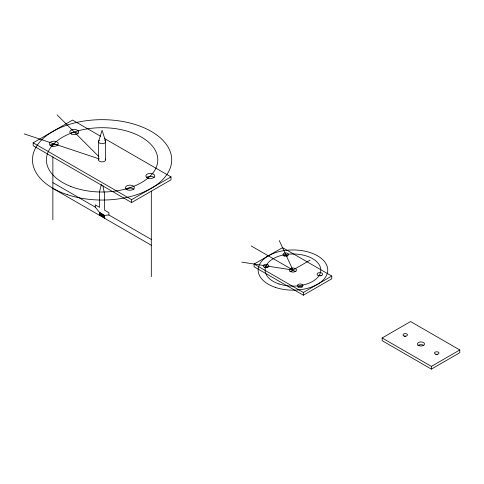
<?xml version="1.0" encoding="UTF-8"?>
<svg xmlns="http://www.w3.org/2000/svg" width="484" height="484" viewBox="0 0 484 484"><rect width="100%" height="100%" fill="white"/><g stroke="black" fill="none" stroke-linecap="round" stroke-linejoin="round"><path stroke-width="0.73" d="M101.374 184.325L99.589 191.416L99.589 207.333L95.257 204.829L95.257 207.104L99.589 212.494L104.568 215.846M98.621 141.274L102.088 130.299L105.554 141.274M104.502 138.515L171.003 176.908L171.003 179.818L131.624 202.554L33.172 145.714L33.172 142.804L72.552 120.068L100.587 136.258M33.172 142.804L131.624 199.644L171.003 176.908M254.124 264.046L282.541 247.633L331.77 276.055L331.77 278.784L303.347 295.192L254.124 266.775L254.124 264.046L303.347 292.463L331.77 276.055M310.056 260.168L292.947 270.048L241.837 262.14M382.154 337.965L410.577 321.551L459.8 349.974L459.8 352.703L431.383 369.111L382.154 340.688L382.154 337.965L431.383 366.382L459.8 349.974M99.589 215.38L99.589 212.494L104.586 215.38L108.918 214.993L151.31 239.465M24.2 133.899L99.226 158.903M251.129 245.908L292.947 270.048L279.25 240.542M52.865 182.631L95.257 207.104M52.865 188.403L151.31 245.243M99.589 212.863L104.568 216.215M99.589 213.232L104.568 216.584M99.589 213.601L104.568 216.953M99.589 213.97L104.568 217.322M99.589 214.339L104.568 217.691M99.589 214.708L104.568 218.06M57.118 114.889L98.911 156.683M102.923 185.765L104.586 194.302L104.586 210.219L108.918 212.718L108.918 214.993M431.383 366.382L431.383 369.111M303.347 292.463L303.347 295.192M151.31 191.186L151.31 276.654M131.624 199.644L131.624 202.554M105.621 141.667L105.621 159.859M104.586 215.38L104.586 218.266M98.548 141.667L98.548 159.859M52.865 144.093L52.865 146.343M52.865 156.84L52.865 219.815M404.449 336.398A2.226 1.289 0 0 1 405.852 336.368M417.874 345.715A3.539 2.039 0 0 1 423.809 345.473M436.253 354.536A2.226 1.289 0 0 1 437.203 354.536M283.914 256.036A2.783 1.609 0 0 1 287.708 256.115M318.176 275.65A2.783 1.609 0 0 1 321.509 275.65M298.047 287.254A2.783 1.609 0 0 1 302.258 287.254M264.228 267.404A2.783 1.609 0 0 1 267.87 267.404M289.843 271.796A3.539 2.039 0 0 1 295.924 271.675M105.306 159.012A3.539 2.039 0 0 1 101.961 161.898A3.539 2.039 0 0 1 98.984 158.879M104.762 140.33A3.539 2.039 0 0 1 104.526 143.149A3.539 2.039 0 0 1 99.65 143.149A3.539 2.039 0 0 1 99.414 140.33M70.495 133.53A4.453 2.571 0 0 1 78.154 133.693M49.949 145.46A4.453 2.571 0 0 1 53.857 144.117A4.453 2.571 0 0 1 57.765 145.46M126.022 189.383A4.453 2.571 0 0 1 129.93 188.04A4.453 2.571 0 0 1 133.844 189.383M146.404 177.61A4.453 2.571 0 0 1 150.318 176.273A4.453 2.571 0 0 1 154.227 177.61M403.977 335.938A2.226 1.289 0 0 0 407.449 334.964A2.226 1.289 0 0 0 404.255 333.718A2.226 1.289 0 0 0 403.977 335.938M418.999 345.661A3.539 2.039 0 0 0 424.504 344.112A3.539 2.039 0 0 0 419.434 342.134A3.539 2.039 0 0 0 418.999 345.661M435.479 354.125A2.226 1.289 0 0 0 438.952 353.157A2.226 1.289 0 0 0 435.757 351.904A2.226 1.289 0 0 0 435.479 354.125M284.344 255.915A2.783 1.609 0 0 0 288.524 254.523A2.783 1.609 0 0 0 284.344 253.126A2.783 1.609 0 0 0 284.344 255.915M318.284 275.541A2.783 1.609 0 0 0 322.622 274.325A2.783 1.609 0 0 0 318.623 272.764A2.783 1.609 0 0 0 318.284 275.541M298.592 286.909A2.783 1.609 0 0 0 302.93 285.693A2.783 1.609 0 0 0 298.937 284.132A2.783 1.609 0 0 0 298.592 286.909M264.657 267.283A2.783 1.609 0 0 0 268.832 265.885A2.783 1.609 0 0 0 264.657 264.494A2.783 1.609 0 0 0 264.657 267.283M290.963 271.742A3.539 2.039 0 0 0 296.474 270.193A3.539 2.039 0 0 0 291.398 268.215A3.539 2.039 0 0 0 290.963 271.742M279.026 283.969A27.848 16.075 0 0 0 320.789 270.048A27.848 16.075 0 0 0 279.026 256.127A27.848 16.075 0 0 0 279.026 283.969M275.541 287.454A34.806 20.098 0 0 0 327.753 270.048A34.806 20.098 0 0 0 275.541 252.648A34.806 20.098 0 0 0 275.541 287.454M67.282 194.665A69.611 40.19 0 0 0 171.699 159.859A69.611 40.19 0 0 0 67.282 125.053A69.611 40.19 0 0 0 67.282 194.665M70.87 186.485A55.69 32.156 0 0 0 157.639 162.152A55.69 32.156 0 0 0 77.755 130.934A55.69 32.156 0 0 0 70.87 186.485M71.747 134.141A4.453 2.571 0 0 0 78.686 132.199A4.453 2.571 0 0 0 72.297 129.7A4.453 2.571 0 0 0 71.747 134.141M51.631 146.011A4.453 2.571 0 0 0 58.31 143.784A4.453 2.571 0 0 0 51.631 141.552A4.453 2.571 0 0 0 51.631 146.011M148.092 178.16A4.453 2.571 0 0 0 154.771 175.934A4.453 2.571 0 0 0 148.092 173.708A4.453 2.571 0 0 0 148.092 178.16M127.437 189.831A4.453 2.571 0 0 0 134.377 187.889A4.453 2.571 0 0 0 127.988 185.39A4.453 2.571 0 0 0 127.437 189.831"/></g></svg>
